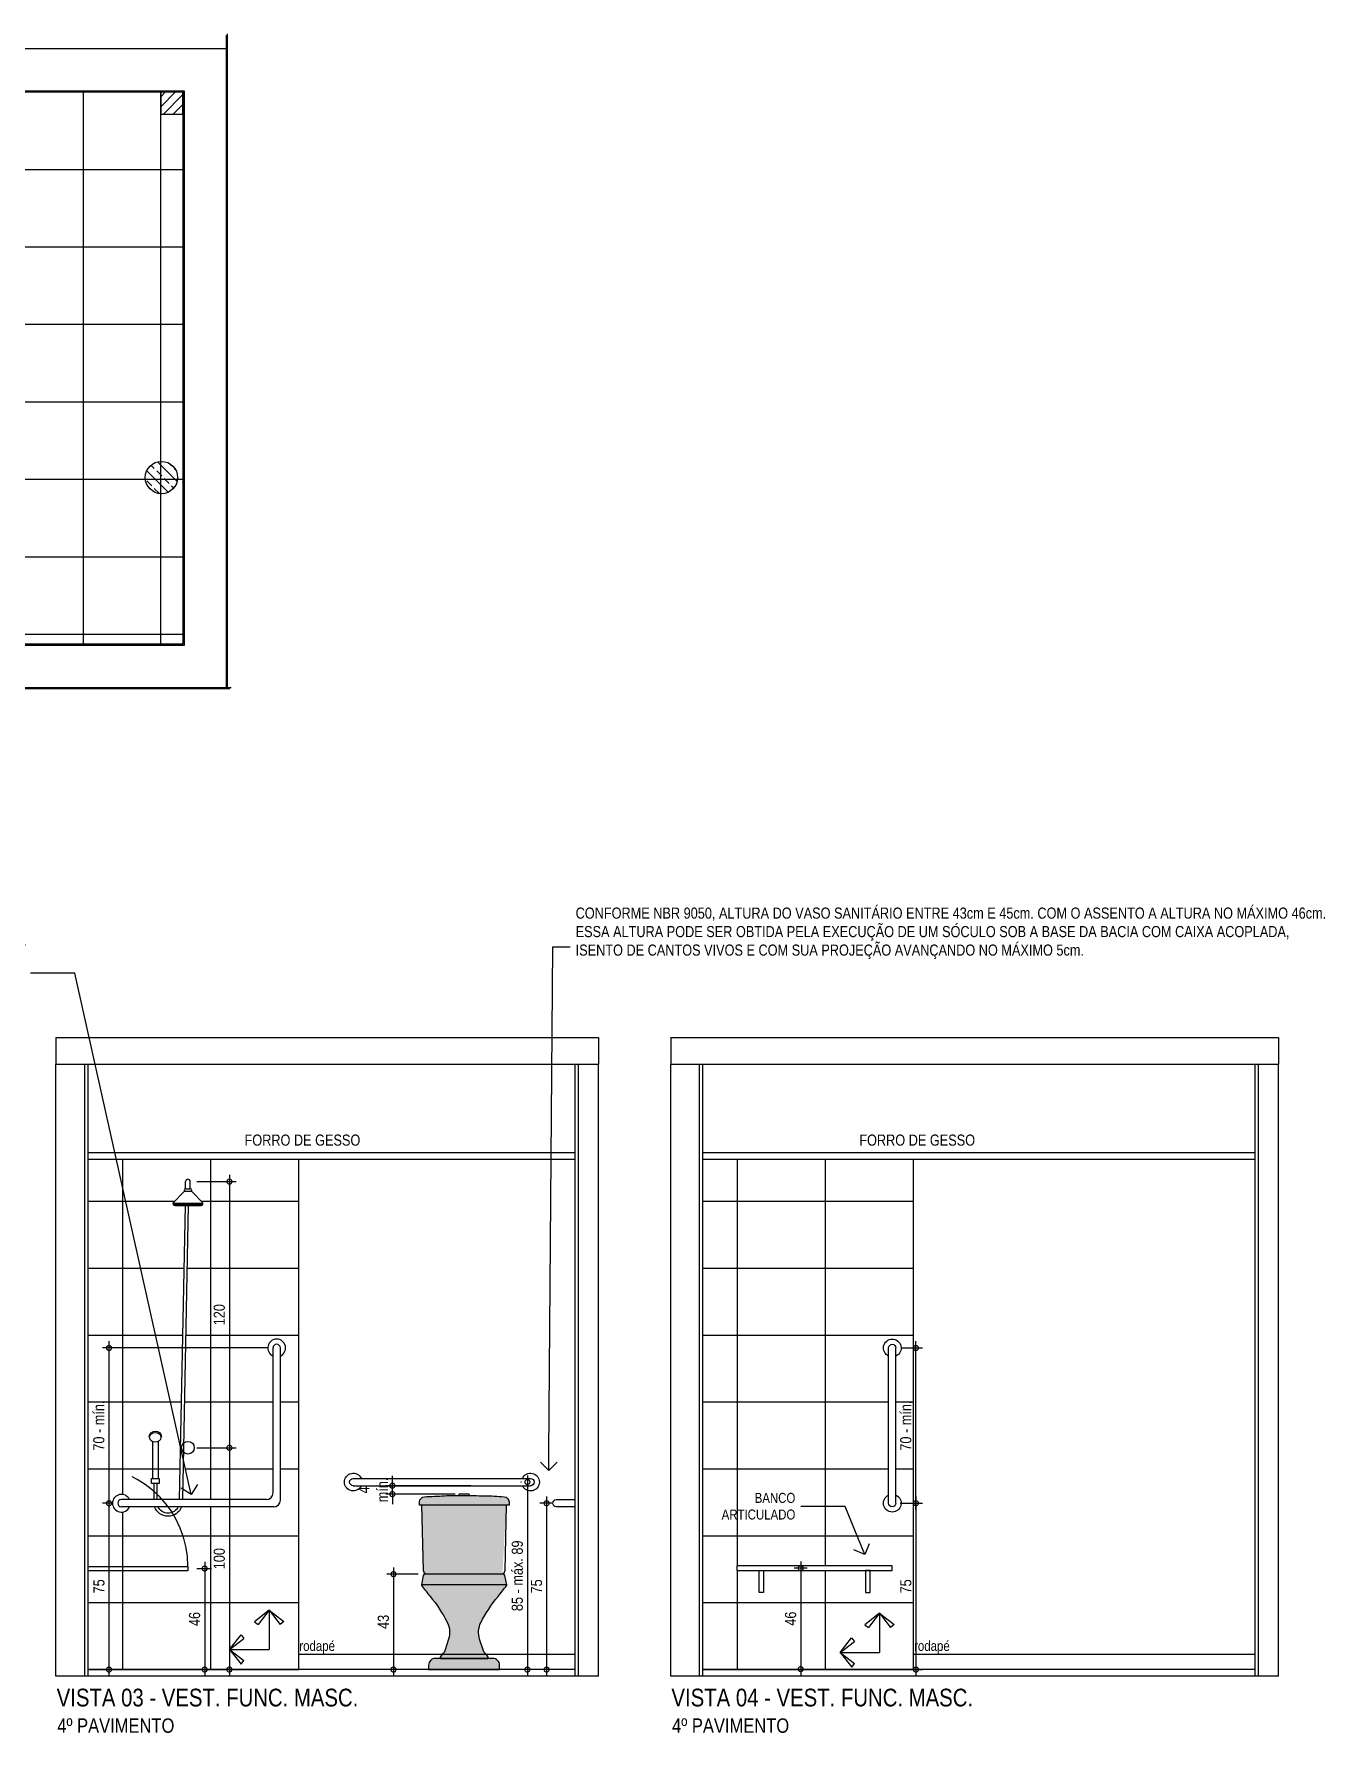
# Model space of a CAD drawing. Header units: metres. Extents: x 3 to 168, y -142 to 28.
# Drawn here: x 50.51 to 56.33, y -125.57 to -117.91 of the extents above; entities that cross this region are included whole.
import ezdxf
from ezdxf import colors
from ezdxf.entities.mleader import LeaderData, LeaderLine
from ezdxf.math import Vec2, Vec3

# ---------------------------------------------------------------- set-up
doc = ezdxf.new("R2010")
doc.units = ezdxf.units.M
doc.linetypes.add('DASHDOT', pattern=[1, 0.5, -0.25, 0, -0.25])
doc.linetypes.add('DASHEDX2', pattern=[1.5, 1, -0.5])
for name, color, linetype in [('ARQ-ALV ACAB', 4, 'Continuous'), ('ARQ-ALV OSSO', 5, 'Continuous'), ('ARQ-AUX1', 1, 'Continuous'), ('ARQ-AUX2', 2, 'Continuous'), ('ARQ-CERÂMICA', 7, 'Continuous'), ('ARQ-DIM', 2, 'Continuous'), ('ARQ-ENCH', 1, 'Continuous'), ('ARQ-HID', 2, 'Continuous'), ('ARQ-PRJ', 7, 'DASHEDX2'), ('ARQ-SIM', 1, 'Continuous'), ('ARQ-TXT', 2, 'Continuous')]:
    doc.layers.add(name, color=color, linetype=linetype)
doc.styles.add('Adesa', font='ARIALN.TTF')
doc.dimstyles.new('ADESA 1-0025', dxfattribs={"dimtxt": 0.05, "dimasz": 0.045, "dimexe": 0.03, "dimexo": 0.04, "dimgap": 0.02, "dimtad": 1, "dimtoh": 1, "dimdec": 0, "dimlfac": 100, "dimzin": 4, "dimtxsty": 'Adesa', "dimblk": 'DOTSMALL', "dimcen": 1, "dimdle": 0.03, "dimclrd": 1, "dimclre": 1, "dimclrt": 256, "dimazin": 1, "dimtm": 1e-09, "dimtfac": 1, "dimtdec": 0, "dimtix": 1, "dimtmove": 2, "dimatfit": 0, "dimldrblk": 'DOTSMALL', "dimfxl": 0.8, "dimtvp": 2, "dimtolj": 1, "dimtzin": 0, "dimarcsym": 0})

# ---------------------------------------------------------------- blocks, each defined once
blk = doc.blocks.new('_DotSmall')
at = {"color": 0, "linetype": 'ByBlock', "const_width": 0.5}
blk.add_lwpolyline([(-0.0625, 0, 1), (0.0625, 0, 1)], format="xyb", close=True, dxfattribs=at)
blk = doc.blocks.new('*D534')
at = {"layer": 'ARQ-DIM', "color": 1, "lineweight": -2, "transparency": 16777216}
for p, q in [((52.8475, -124.5375), (52.7935, -124.5375)), ((52.8235, -124.5075), (52.8235, -125.3175)), ((52.912, -125.2875), (52.7935, -125.2875))]:
    blk.add_line(p, q, dxfattribs=at)
at = {"layer": 'Defpoints', "color": 0, "transparency": 16777216}
for p in [(52.8875, -124.5375), (52.8235, -125.2875), (52.952, -125.2875, -0.0001)]:
    blk.add_point(p, dxfattribs=at)
at = {"layer": 'ARQ-DIM', "color": 1, "lineweight": -2, "transparency": 16777216, "xscale": 0.045, "yscale": 0.045, "zscale": 0.045}
for p, rotation in [((52.8235, -124.5375), 90), ((52.8235, -125.2875), 270)]:
    blk.add_blockref('_DotSmall', p, dxfattribs=dict(at, rotation=rotation))
at = {"layer": 'ARQ-DIM', "transparency": 16777216, "insert": (52.7781, -124.9125), "char_height": 0.05, "attachment_point": 5, "rotation": 90, "style": 'Adesa'}
blk.add_mtext('\\A1;75', dxfattribs=at)
blk = doc.blocks.new('_Open90')
at = {"color": 0, "linetype": 'ByBlock', "lineweight": -2}
for p, q in [((0, 0), (-1, 0)), ((-0.5, 0.5), (0, 0)), ((0, 0), (-0.5, -0.5))]:
    blk.add_line(p, q, dxfattribs=at)
blk = doc.blocks.new('*U274')
for p, q in [((-0.03, 0.0165), (0.7688, 0.0165)), ((-0.03, -0.0165), (0.7688, -0.0165))]:
    blk.add_line(p, q)
for centre, radius, start, end in [((-0.03, 0), 0.04, 24.36198, 335.63802), ((-0.03, 0), 0.0165, 90, 270), ((0.7688, 0), 0.04, 204.36198, 155.63802), ((0.7688, 0), 0.0165, 270, 90)]:
    blk.add_arc(centre, radius, start, end)
blk = doc.blocks.new('*D535')
at = {"layer": 'ARQ-DIM', "color": 1, "lineweight": -2, "transparency": 16777216}
for p, q in [((52.7372, -124.412), (52.7372, -125.3175)), ((52.711, -124.442), (52.7072, -124.442)), ((52.711, -125.2875), (52.7072, -125.2875))]:
    blk.add_line(p, q, dxfattribs=at)
at = {"layer": 'Defpoints', "color": 0, "transparency": 16777216}
for p in [(52.751, -124.442), (52.7372, -125.2875), (52.751, -125.2875, -0.0001)]:
    blk.add_point(p, dxfattribs=at)
at = {"layer": 'ARQ-DIM', "color": 1, "lineweight": -2, "transparency": 16777216, "xscale": 0.045, "yscale": 0.045, "zscale": 0.045}
for p, rotation in [((52.7372, -124.442), 90), ((52.7372, -125.2875), 270)]:
    blk.add_blockref('_DotSmall', p, dxfattribs=dict(at, rotation=rotation))
at = {"layer": 'ARQ-DIM', "transparency": 16777216, "insert": (52.6917, -124.8647), "char_height": 0.05, "attachment_point": 5, "rotation": 90, "style": 'Adesa'}
blk.add_mtext('\\A1;85 - máx. 89', dxfattribs=at)
blk = doc.blocks.new('CP929_e')
h = blk.add_hatch(color=255)
h.dxf.hatch_style = 1
edge = h.paths.add_edge_path()
edge.add_line((-0.2008, 0.6911), (0.2008, 0.6911))
edge.add_line((0.2008, 0.6911), (0.2007, 0.706))
edge.add_arc((0.1775, 0.7059), 0.0232, 0.37381, 87.22967)
edge.add_arc((0.8026, 13.6236), 12.9097, 266.83094, 267.22967, ccw=False)
edge.add_arc((0.0251, -0.4194), 1.1548, 86.83094, 91.20233)
edge.add_arc((-0.2136, 10.9563), 10.2234, 270.68894, 271.20233, ccw=False)
edge.add_arc((-0.0771, -0.395), 1.1287, 90.68894, 95.2506)
edge.add_arc((-0.1791, 0.7056), 0.0234, 93.36347, 179.03178)
edge.add_line((-0.2025, 0.706), (-0.2026, 0.6928))
edge.add_line((-0.2026, 0.6928), (-0.2026, 0.6911))
edge.add_line((-0.2026, 0.6911), (-0.2008, 0.6911))
h = blk.add_hatch(color=255)
h.dxf.hatch_style = 1
h.paths.add_polyline_path([(0.19, 0.6911), (-0.19, 0.6911), (-0.183, 0.3966, 0.27163), (-0.1728, 0.38), (0.1728, 0.38, 0.27163), (0.183, 0.3966)])
edge = h.paths.add_edge_path()
edge.add_arc((0.1762, 0.3722), 0.0079, 11.58741, 90, ccw=False)
edge.add_line((0.1839, 0.3737), (0.1925, 0.3322))
edge.add_arc((0.19, 0.3317), 0.00247, -35.4858, 11.58741, ccw=False)
edge.add_arc((-0.451, 0.7887), 0.7897, 319.89583, 324.51388, ccw=False)
edge.add_arc((0.6061, -0.1016), 0.5923, 139.89614, 153.63505)
edge.add_arc((0.1638, 0.1176), 0.0987, 153.63507, 197.83963)
edge.add_line((0.0699, 0.0874), (0.0868, 0.0348))
edge.add_arc((0.1103, 0.0423), 0.0247, 197.84053, 235.7698)
edge.add_arc((0.0909, 0.0138), 0.00987, 34.0222, 55.76888, ccw=False)
edge.add_line((0.099, 0.0193), (0.1079, 0.0062))
edge.add_arc((0.1046, 0.0039), 0.00395, -90, 34.0313, ccw=False)
edge.add_line((0.1046, 0), (-0.1046, 0))
edge.add_arc((-0.1046, 0.0039), 0.00395, 145.96868, 270, ccw=False)
edge.add_line((-0.1079, 0.0062), (-0.099, 0.0193))
edge.add_arc((-0.0909, 0.0138), 0.00987, 124.22894, 145.97562, ccw=False)
edge.add_arc((-0.1103, 0.0423), 0.0247, 304.23111, 342.16038)
edge.add_line((-0.0868, 0.0348), (-0.0699, 0.0874))
edge.add_arc((-0.1638, 0.1176), 0.0987, 342.16044, 386.36499)
edge.add_arc((-0.6061, -0.1016), 0.5923, 26.36501, 40.10392)
edge.add_arc((0.451, 0.7887), 0.7897, 215.48579, 220.10384, ccw=False)
edge.add_arc((-0.19, 0.3317), 0.00247, 168.41164, 215.48486, ccw=False)
edge.add_line((-0.1925, 0.3322), (-0.1839, 0.3737))
edge.add_arc((-0.1762, 0.3722), 0.0079, 90, 168.41258, ccw=False)
edge.add_line((-0.1762, 0.38), (0.1762, 0.38))
edge = h.paths.add_edge_path()
edge.add_line((-0.19, 0.6911), (-0.183, 0.3966))
edge.add_arc((-0.1638, 0.3971), 0.0192, 181.31394, 242.15362)
edge = h.paths.add_edge_path()
edge.add_arc((-0.0018, -1.831), 2.5662, 89.96087, 93.97274)
edge.add_arc((-0.1782, 0.7056), 0.0234, 93.36347, 179.03178)
edge.add_line((-0.2016, 0.706), (-0.2017, 0.6928))
edge.add_arc((-0.1999, 0.6928), 0.00174, 180.28545, 270.64961)
edge.add_line((-0.1999, 0.6911), (-0.1971, 0.6911))
edge.add_line((-0.1971, 0.6911), (0.1971, 0.6911))
edge.add_line((0.1971, 0.6911), (0.1999, 0.6911))
edge.add_arc((0.1999, 0.6928), 0.00174, 269.3504, 359.71454)
edge.add_line((0.2017, 0.6928), (0.2016, 0.706))
edge.add_arc((0.1782, 0.7056), 0.0234, 0.96759, 86.6359)
edge.add_arc((0.0018, -1.8311), 2.5662, 86.02734, 90.03922)
for points in [[(-0.2008, 0.6911), (0.2008, 0.6911), (0.2007, 0.706, 0.398231), (0.1787, 0.729, -0.00174), (0.0889, 0.7337, 0.019076), (0.0009, 0.7352, -0.00224), (-0.0907, 0.7337, 0.019907), (-0.1804, 0.729, 0.39224), (-0.2025, 0.706), (-0.2026, 0.6928), (-0.2026, 0.6911)], [(0.1762, 0.38, -0.356146), (0.1839, 0.3737), (0.1925, 0.3322, -0.208334), (0.1921, 0.3302, -0.020153), (0.1531, 0.2799, 0.060019), (0.0754, 0.1614, 0.195307), (0.0699, 0.0874), (0.0868, 0.0348, 0.167025), (0.0964, 0.0219, -0.095174), (0.099, 0.0193), (0.1079, 0.0062, -0.601047), (0.1046, 0), (-0.1046, 0, -0.601047), (-0.1079, 0.0062), (-0.099, 0.0193, -0.095174), (-0.0964, 0.0219, 0.167025), (-0.0868, 0.0348), (-0.0699, 0.0874, 0.195307), (-0.0754, 0.1614, 0.060019), (-0.1531, 0.2799, -0.020153), (-0.1921, 0.3302, -0.208334), (-0.1925, 0.3322), (-0.1839, 0.3737, -0.356146), (-0.1762, 0.38)]]:
    blk.add_lwpolyline(points, format="xyb", close=True)
for points in [[(-0.19, 0.6911), (-0.183, 0.3966, 0.27188), (-0.1728, 0.38)], [(0.1728, 0.38, 0.27188), (0.183, 0.3966), (0.19, 0.6911)]]:
    blk.add_lwpolyline(points, format="xyb")
for points in [[(-0.19, 0.6911), (0.19, 0.6911)], [(-0.19, 0.3317), (0.19, 0.3317)]]:
    blk.add_lwpolyline(points)
at = {"ltscale": 0.016708}
blk.add_lwpolyline([(-0.0237, 0.7353), (-0.0237, 0.7386, -0.407176), (-0.0218, 0.7406, -0.006022), (0, 0.7409, -0.006022), (0.0218, 0.7406, -0.407176), (0.0237, 0.7386), (0.0237, 0.7352)], format="xyb", dxfattribs=at)
at = {"linetype": 'DASHDOT', "ltscale": 6.24726e-05}
blk.add_lwpolyline([(0.0866, 0.1829), (0.0866, 0.1829)], dxfattribs=at)
blk = doc.blocks.new('*D533')
at = {"layer": 'ARQ-DIM', "color": 1, "lineweight": -2, "transparency": 16777216}
for p, q in [((52.2443, -124.8574), (52.1035, -124.8574)), ((52.1335, -124.8274), (52.1335, -125.3175)), ((52.4118, -125.2875), (52.1035, -125.2875))]:
    blk.add_line(p, q, dxfattribs=at)
at = {"layer": 'Defpoints', "color": 0, "transparency": 16777216}
for p in [(52.2843, -124.8574), (52.1335, -125.2875), (52.4518, -125.2875)]:
    blk.add_point(p, dxfattribs=at)
at = {"layer": 'ARQ-DIM', "color": 1, "lineweight": -2, "transparency": 16777216, "xscale": 0.045, "yscale": 0.045, "zscale": 0.045}
for p, rotation in [((52.1335, -124.8574), 90), ((52.1335, -125.2875), 270)]:
    blk.add_blockref('_DotSmall', p, dxfattribs=dict(at, rotation=rotation))
at = {"layer": 'ARQ-DIM', "transparency": 16777216, "insert": (52.088, -125.0725), "char_height": 0.05, "attachment_point": 5, "rotation": 90, "style": 'Adesa'}
blk.add_mtext('\\A1;43', dxfattribs=at)
blk = doc.blocks.new('*D536')
at = {"layer": 'ARQ-DIM', "color": 1, "lineweight": -2, "transparency": 16777216}
for p, q in [((52.4822, -124.4585), (52.0984, -124.4585)), ((52.1284, -124.4585), (52.1284, -124.4135)), ((52.1284, -124.4966), (52.1284, -124.4585)), ((52.4118, -124.4966), (52.0984, -124.4966)), ((52.1284, -124.4966), (52.1284, -124.5416))]:
    blk.add_line(p, q, dxfattribs=at)
at = {"layer": 'Defpoints', "color": 0, "transparency": 16777216}
for p in [(52.1284, -124.4585), (52.5222, -124.4585, 0.0001), (52.4518, -124.4966)]:
    blk.add_point(p, dxfattribs=at)
at = {"layer": 'ARQ-DIM', "color": 1, "lineweight": -2, "transparency": 16777216, "xscale": 0.045, "yscale": 0.045, "zscale": 0.045}
for p, rotation in [((52.1284, -124.4585), 270), ((52.1284, -124.4966), 90)]:
    blk.add_blockref('_DotSmall', p, dxfattribs=dict(at, rotation=rotation))
at = {"layer": 'ARQ-DIM', "transparency": 16777216, "insert": (52.0416, -124.4775), "char_height": 0.05, "attachment_point": 5, "rotation": 90, "style": 'Adesa'}
blk.add_mtext('\\A1;4 \\Pmín.', dxfattribs=at)
blk = doc.blocks.new('*D538')
at = {"layer": 'ARQ-DIM', "color": 1, "lineweight": -2, "transparency": 16777216}
for p, q in [((51.567, -123.8375), (50.8212, -123.8375)), ((50.8512, -123.8075), (50.8512, -124.5675)), ((50.867, -124.5375), (50.8212, -124.5375))]:
    blk.add_line(p, q, dxfattribs=at)
at = {"layer": 'Defpoints', "color": 0, "transparency": 16777216}
for p in [(51.607, -123.8375), (50.8512, -124.5375), (50.907, -124.5375)]:
    blk.add_point(p, dxfattribs=at)
at = {"layer": 'ARQ-DIM', "color": 1, "lineweight": -2, "transparency": 16777216, "xscale": 0.045, "yscale": 0.045, "zscale": 0.045}
for p, rotation in [((50.8512, -123.8375), 90), ((50.8512, -124.5375), 270)]:
    blk.add_blockref('_DotSmall', p, dxfattribs=dict(at, rotation=rotation))
at = {"layer": 'ARQ-DIM', "transparency": 16777216, "insert": (50.8056, -124.1875), "char_height": 0.05, "attachment_point": 5, "rotation": 90, "style": 'Adesa'}
blk.add_mtext('\\A1;70 - mín.', dxfattribs=at)
blk = doc.blocks.new('*D539')
at = {"layer": 'ARQ-DIM', "color": 1, "lineweight": -2, "transparency": 16777216}
for p, q in [((51.247, -124.8321), (51.3126, -124.8321)), ((51.2826, -124.8021), (51.2826, -125.3175)), ((51.2671, -125.2875), (51.2526, -125.2875))]:
    blk.add_line(p, q, dxfattribs=at)
at = {"layer": 'Defpoints', "color": 0, "transparency": 16777216}
for p in [(51.207, -124.8321), (51.2826, -125.2875), (51.3071, -125.2875, 0)]:
    blk.add_point(p, dxfattribs=at)
at = {"layer": 'ARQ-DIM', "color": 1, "lineweight": -2, "transparency": 16777216, "xscale": 0.045, "yscale": 0.045, "zscale": 0.045}
for p, rotation in [((51.2826, -124.8321), 90), ((51.2826, -125.2875), 270)]:
    blk.add_blockref('_DotSmall', p, dxfattribs=dict(at, rotation=rotation))
at = {"layer": 'ARQ-DIM', "transparency": 16777216, "insert": (51.2371, -125.0598), "char_height": 0.05, "attachment_point": 5, "rotation": 90, "style": 'Adesa'}
blk.add_mtext('\\A1;46', dxfattribs=at)
blk = doc.blocks.new('*D540')
at = {"layer": 'ARQ-DIM', "color": 1, "lineweight": -2, "transparency": 16777216}
for p, q in [((50.867, -124.5375), (50.8212, -124.5375)), ((50.8512, -124.5075), (50.8512, -125.3175)), ((50.817, -125.2875), (50.8212, -125.2875))]:
    blk.add_line(p, q, dxfattribs=at)
at = {"layer": 'Defpoints', "color": 0, "transparency": 16777216}
for p in [(50.907, -124.5375), (50.8512, -125.2875), (50.857, -125.2875, 0)]:
    blk.add_point(p, dxfattribs=at)
at = {"layer": 'ARQ-DIM', "color": 1, "lineweight": -2, "transparency": 16777216, "xscale": 0.045, "yscale": 0.045, "zscale": 0.045}
for p, rotation in [((50.8512, -124.5375), 90), ((50.8512, -125.2875), 270)]:
    blk.add_blockref('_DotSmall', p, dxfattribs=dict(at, rotation=rotation))
at = {"layer": 'ARQ-DIM', "transparency": 16777216, "insert": (50.8058, -124.9125), "char_height": 0.05, "attachment_point": 5, "rotation": 90, "style": 'Adesa'}
blk.add_mtext('\\A1;75', dxfattribs=at)
blk = doc.blocks.new('chuveiro frente')
for p, q in [((-0.01, 0.0698), (-0.01, 0.0998)), ((0.01, 0.0698), (0.01, 0.0998)), ((-0.0626, 0.01), (0.0626, 0.01)), ((-0.0623, 0.005), (0.0623, 0.005)), ((-0.0174, 0.0566), (-0.0613, 0.0127)), ((-0.0549, 0), (0.0549, 0)), ((-0.0109, 0.0698), (0.0109, 0.0698)), ((-0.0109, 0.0598), (0.0109, 0.0598)), ((0.0174, 0.0566), (0.0613, 0.0127))]:
    blk.add_line(p, q)
for centre, radius, start, end in [((0, 0.0998), 0.01, 0, 180), ((-0.0549, 0.008), 0.008, 143.71904, 270), ((-0.0109, 0.0518), 0.008, 90, 143.71904), ((-0.0109, 0.0648), 0.005, 90, 270), ((0.0109, 0.0648), 0.005, 270, 90), ((0.0109, 0.0518), 0.008, 36.28096, 90), ((0.0549, 0.008), 0.008, 270, 36.28096)]:
    blk.add_arc(centre, radius, start, end)
blk = doc.blocks.new('*D541')
at = {"layer": 'ARQ-DIM', "color": 1, "lineweight": -2, "transparency": 16777216}
for p, q in [((51.247, -123.0875), (51.424, -123.0875)), ((51.394, -123.0575), (51.394, -124.3175)), ((51.247, -124.2875), (51.424, -124.2875))]:
    blk.add_line(p, q, dxfattribs=at)
at = {"layer": 'Defpoints', "color": 0, "transparency": 16777216}
for p in [(51.207, -123.0875), (51.207, -124.2875, 0), (51.394, -124.2875)]:
    blk.add_point(p, dxfattribs=at)
at = {"layer": 'ARQ-DIM', "color": 1, "lineweight": -2, "transparency": 16777216, "xscale": 0.045, "yscale": 0.045, "zscale": 0.045}
for p, rotation in [((51.394, -123.0875), 90), ((51.394, -124.2875), 270)]:
    blk.add_blockref('_DotSmall', p, dxfattribs=dict(at, rotation=rotation))
at = {"layer": 'ARQ-DIM', "transparency": 16777216, "insert": (51.3485, -123.6875), "char_height": 0.05, "attachment_point": 5, "rotation": 90, "style": 'Adesa'}
blk.add_mtext('\\A1;120', dxfattribs=at)
blk = doc.blocks.new('*D537')
at = {"layer": 'ARQ-DIM', "color": 1, "lineweight": -2, "transparency": 16777216}
for p, q in [((51.394, -124.2575), (51.394, -125.3175)), ((51.247, -124.2875), (51.424, -124.2875)), ((51.247, -125.2875), (51.424, -125.2875))]:
    blk.add_line(p, q, dxfattribs=at)
at = {"layer": 'Defpoints', "color": 0, "transparency": 16777216}
for p in [(51.207, -124.2875, 0), (51.207, -125.2875, 0), (51.394, -125.2875)]:
    blk.add_point(p, dxfattribs=at)
at = {"layer": 'ARQ-DIM', "color": 1, "lineweight": -2, "transparency": 16777216, "xscale": 0.045, "yscale": 0.045, "zscale": 0.045}
for p, rotation in [((51.394, -124.2875), 90), ((51.394, -125.2875), 270)]:
    blk.add_blockref('_DotSmall', p, dxfattribs=dict(at, rotation=rotation))
at = {"layer": 'ARQ-DIM', "transparency": 16777216, "insert": (51.3485, -124.7875), "char_height": 0.05, "attachment_point": 5, "rotation": 90, "style": 'Adesa'}
blk.add_mtext('\\A1;100', dxfattribs=at)
blk = doc.blocks.new('ducha manual')
for points in [[(0.0081, 0.9588), (0.0344, -0.3676)], [(0.0221, 0.9588), (0.0484, -0.3676)], [(0.1442, -0.1069), (0.1442, -0.2728)], [(0.1696, -0.1069), (0.1696, -0.2728)], [(0.1499, -0.2954), (0.1499, -0.3676)], [(0.1639, -0.2954), (0.1639, -0.3676)]]:
    blk.add_lwpolyline(points)
blk.add_lwpolyline([(0.1399, -0.2954), (0.1738, -0.2954), (0.1738, -0.2728), (0.1399, -0.2728)], close=True)
for centre, radius, start, end in [((0.1564, -0.0864), 0.0274, 4.65079, 173.5565), ((0.0991, -0.378), 0.0649, 200.35423, 339.64577), ((0.0991, -0.3778), 0.0511, 206.4432, 333.5568)]:
    blk.add_arc(centre, radius, start, end)
blk.add_ellipse((0.1569, -0.087), major_axis=(0.0267, 0), ratio=0.76385, start_param=-1.570796, end_param=4.712389)
blk = doc.blocks.new('*D543')
at = {"layer": 'ARQ-DIM', "color": 1, "lineweight": -2, "transparency": 16777216}
for p, q in [((54.4217, -123.8375), (54.5183, -123.8375)), ((54.4883, -124.5675), (54.4883, -123.8075)), ((54.4217, -124.5375), (54.5183, -124.5375))]:
    blk.add_line(p, q, dxfattribs=at)
at = {"layer": 'Defpoints', "color": 0, "transparency": 16777216}
for p in [(54.3817, -123.8375), (54.4883, -123.8375), (54.3817, -124.5375)]:
    blk.add_point(p, dxfattribs=at)
at = {"layer": 'ARQ-DIM', "color": 1, "lineweight": -2, "transparency": 16777216, "xscale": 0.045, "yscale": 0.045, "zscale": 0.045}
for p, rotation in [((54.4883, -123.8375), 90), ((54.4883, -124.5375), 270)]:
    blk.add_blockref('_DotSmall', p, dxfattribs=dict(at, rotation=rotation))
at = {"layer": 'ARQ-DIM', "transparency": 16777216, "insert": (54.4428, -124.1875), "char_height": 0.05, "attachment_point": 5, "rotation": 90, "style": 'Adesa'}
blk.add_mtext('\\A1;70 - mín.', dxfattribs=at)
blk = doc.blocks.new('barra2')
for p, q in [((-0.03, 0.0165), (0.67, 0.0165)), ((-0.03, -0.0165), (0.67, -0.0165))]:
    blk.add_line(p, q)
for centre, radius, start, end in [((-0.03, 0), 0.04, 24.36198, 335.63802), ((-0.03, 0), 0.0165, 90, 270), ((0.67, 0), 0.04, 204.36198, 155.63802), ((0.67, 0), 0.0165, 270, 90)]:
    blk.add_arc(centre, radius, start, end)
blk = doc.blocks.new('*D544')
at = {"layer": 'ARQ-DIM', "color": 1, "lineweight": -2, "transparency": 16777216}
for p, q in [((54.418, -124.5375), (54.5183, -124.5375)), ((54.4883, -124.5075), (54.4883, -125.3175)), ((54.418, -125.2875), (54.5183, -125.2875))]:
    blk.add_line(p, q, dxfattribs=at)
at = {"layer": 'Defpoints', "color": 0, "transparency": 16777216}
for p in [(54.378, -124.5375), (54.378, -125.2875), (54.4883, -125.2875)]:
    blk.add_point(p, dxfattribs=at)
at = {"layer": 'ARQ-DIM', "color": 1, "lineweight": -2, "transparency": 16777216, "xscale": 0.045, "yscale": 0.045, "zscale": 0.045}
for p, rotation in [((54.4883, -124.5375), 90), ((54.4883, -125.2875), 270)]:
    blk.add_blockref('_DotSmall', p, dxfattribs=dict(at, rotation=rotation))
at = {"layer": 'ARQ-DIM', "transparency": 16777216, "insert": (54.4429, -124.9125), "char_height": 0.05, "attachment_point": 5, "rotation": 90, "style": 'Adesa'}
blk.add_mtext('\\A1;75', dxfattribs=at)
blk = doc.blocks.new('*D545')
at = {"layer": 'ARQ-DIM', "color": 1, "lineweight": -2, "transparency": 16777216}
for p, q in [((53.998, -124.8303), (53.9391, -124.8303)), ((53.9691, -124.8003), (53.9691, -125.3157)), ((53.9242, -125.2857), (53.9991, -125.2857))]:
    blk.add_line(p, q, dxfattribs=at)
at = {"layer": 'Defpoints', "color": 0, "transparency": 16777216}
for p in [(54.038, -124.8303), (53.8842, -125.2857), (53.9691, -125.2857)]:
    blk.add_point(p, dxfattribs=at)
at = {"layer": 'ARQ-DIM', "color": 1, "lineweight": -2, "transparency": 16777216, "xscale": 0.045, "yscale": 0.045, "zscale": 0.045}
for p, rotation in [((53.9691, -124.8303), 90), ((53.9691, -125.2857), 270)]:
    blk.add_blockref('_DotSmall', p, dxfattribs=dict(at, rotation=rotation))
at = {"layer": 'ARQ-DIM', "transparency": 16777216, "insert": (53.9236, -125.058), "char_height": 0.05, "attachment_point": 5, "rotation": 90, "style": 'Adesa'}
blk.add_mtext('\\A1;46', dxfattribs=at)
blk = doc.blocks.new('PL RALO')
at = {"layer": 'ARQ-AUX2'}
h = blk.add_hatch(dxfattribs=at)
h.set_pattern_fill('BRASS', color=8, scale=0.01, angle=315)
h.set_pattern_definition([(315, (-278.116365, 1040.018154), (0.0449012806, 0.0449012806), []), (315, (-278.093914, 1040.040605), (0.0449012806, 0.0449012806), [0.03175, -0.015875])])
edge = h.paths.add_edge_path()
edge.add_arc((0, 0), 0.0729, 270, 630)
blk.add_circle((0, 0), 0.0729, dxfattribs=at)
blk = doc.blocks.new('Seta para pag.piso')
for p, q in [((0, 0.1126), (-0.0418, 0.0796)), ((0, 0.1126), (-0.0312, 0.0715)), ((0, 0.1126), (0, 0)), ((0, 0.1126), (0.0418, 0.0795)), ((0, 0.1126), (0.0312, 0.0715)), ((-0.0418, 0.0796), (-0.0312, 0.0715)), ((0.0418, 0.0795), (0.0312, 0.0715)), ((-0.1126, 0), (-0.0795, 0.0418)), ((-0.1126, 0), (-0.0715, 0.0312)), ((-0.1126, 0), (0, 0)), ((-0.1126, 0), (-0.0796, -0.0418)), ((-0.1126, 0), (-0.0715, -0.0312)), ((-0.0795, 0.0418), (-0.0715, 0.0312)), ((-0.0796, -0.0418), (-0.0715, -0.0312))]:
    blk.add_line(p, q)
blk = doc.blocks.new('AREAS MOLHADAS')
at = {"layer": 'ARQ-CERÂMICA'}
h = blk.add_hatch(dxfattribs=at)
h.set_pattern_fill('NET', color=256, scale=0.11)
h.set_pattern_definition([(0, (48.9893, -118.1743), (0, 0.34925), []), (90, (48.9893, -118.1743), (-0.34925, 2e-17), [])])
h.paths.add_polyline_path([(48.9893, -118.1743), (51.1843, -118.1743), (51.1843, -120.6644), (48.9893, -120.6644)])
h = blk.add_hatch(dxfattribs=at)
h.set_pattern_fill('LINE', color=256, scale=0.095)
h.set_pattern_definition([(0, (51.70688, -125.2875), (0, 0.301625), [])])
h.paths.add_polyline_path([(51.7069, -125.2875), (51.7069, -122.9875), (50.757, -122.9875), (50.757, -125.2875)])
h.paths.add_polyline_path([(51.0565, -124.554), (50.9434, -124.554, -4.632624), (50.9434, -124.521), (51.0526, -124.521), (51.0525, -124.4488), (51.0427, -124.4488), (51.0427, -124.4262), (51.0766, -124.4262), (51.0766, -124.4488), (51.0665, -124.4488), (51.0666, -124.4955, -0.019793), (51.0914, -124.521), (51.1681, -124.521), (51.1944, -123.1946), (51.1481, -123.1946, -0.614488), (51.1412, -123.181), (51.1883, -123.1339, -0.238782), (51.1953, -123.1304, -1), (51.1953, -123.1197), (51.1963, -123.1197), (51.1963, -123.0875, -1), (51.2177, -123.0875), (51.2177, -123.1197), (51.2187, -123.1197, -1), (51.2187, -123.1304, -0.238782), (51.2257, -123.1339), (51.2728, -123.181, -0.614488), (51.2659, -123.1946), (51.2084, -123.1946), (51.1871, -124.2668, -0.661134), (51.2356, -124.2875, -0.67545), (51.1863, -124.3073), (51.1857, -124.339), (51.2047, -124.4245), (51.221, -124.4977), (51.1831, -124.4735), (51.1821, -124.521), (51.5605, -124.521, 0.414214), (51.5905, -124.491), (51.5905, -123.8739, -4.632624), (51.6235, -123.8739), (51.6235, -124.524, -0.414214), (51.5935, -124.554), (51.1782, -124.554, -0.695611)], flags=16)
h.paths.add_polyline_path([(50.8574, -124.3119), (50.8574, -124.0608), (50.7533, -124.0608), (50.7533, -124.3119)], flags=9)
h.paths.add_polyline_path([(51.2889, -125.1031), (51.2889, -125.0144), (51.1848, -125.0144), (51.1848, -125.1031)], flags=24)
h.paths.add_polyline_path([(50.8575, -124.957), (50.8575, -124.8683), (50.7535, -124.8683), (50.7535, -124.957)], flags=9)
h.paths.add_polyline_path([(51.4002, -123.7494), (51.4002, -123.6289), (51.2962, -123.6289), (51.2962, -123.7494)], flags=24)
h.paths.add_polyline_path([(51.4002, -124.8494), (51.4002, -124.7289), (51.2962, -124.7289), (51.2962, -124.8494)], flags=24)
h = blk.add_hatch(dxfattribs=at)
h.set_pattern_fill('LINE', color=256, scale=0.125, angle=90)
h.set_pattern_definition([(90, (51.70688, -125.2875), (-0.396875, 2e-17), [])])
h.paths.add_polyline_path([(51.7069, -125.2875), (51.7069, -122.9875), (50.757, -122.9875), (50.757, -125.2875)])
h.paths.add_polyline_path([(51.0565, -124.554), (50.9434, -124.554, -4.632624), (50.9434, -124.521), (51.0526, -124.521), (51.0525, -124.4488), (51.0427, -124.4488), (51.0427, -124.4262), (51.0766, -124.4262), (51.0766, -124.4488), (51.0665, -124.4488), (51.0666, -124.4955, -0.019793), (51.0914, -124.521), (51.1681, -124.521), (51.1944, -123.1946), (51.1481, -123.1946, -0.614488), (51.1412, -123.181), (51.1883, -123.1339, -0.238782), (51.1953, -123.1304, -1), (51.1953, -123.1197), (51.1963, -123.1197), (51.1963, -123.0875, -1), (51.2177, -123.0875), (51.2177, -123.1197), (51.2187, -123.1197, -1), (51.2187, -123.1304, -0.238782), (51.2257, -123.1339), (51.2728, -123.181, -0.614488), (51.2659, -123.1946), (51.2084, -123.1946), (51.1871, -124.2668, -0.661134), (51.2356, -124.2875, -0.67545), (51.1863, -124.3073), (51.1857, -124.339), (51.2047, -124.4245), (51.221, -124.4977), (51.1831, -124.4735), (51.1821, -124.521), (51.5605, -124.521, 0.414214), (51.5905, -124.491), (51.5905, -123.8739, -4.632624), (51.6235, -123.8739), (51.6235, -124.524, -0.414214), (51.5935, -124.554), (51.1782, -124.554, -0.695611)], flags=16)
h.paths.add_polyline_path([(50.8574, -124.3119), (50.8574, -124.0608), (50.7533, -124.0608), (50.7533, -124.3119)], flags=9)
h.paths.add_polyline_path([(51.2889, -125.1031), (51.2889, -125.0144), (51.1848, -125.0144), (51.1848, -125.1031)], flags=24)
h.paths.add_polyline_path([(50.8575, -124.957), (50.8575, -124.8683), (50.7535, -124.8683), (50.7535, -124.957)], flags=9)
h.paths.add_polyline_path([(51.4002, -123.7494), (51.4002, -123.6289), (51.2962, -123.6289), (51.2962, -123.7494)], flags=24)
h.paths.add_polyline_path([(51.4002, -124.8494), (51.4002, -124.7289), (51.2962, -124.7289), (51.2962, -124.8494)], flags=24)
h = blk.add_hatch(dxfattribs=at)
h.set_pattern_fill('LINE', color=256, scale=0.095)
h.set_pattern_definition([(0, (54.47783, -125.2875), (0, 0.301625), [])])
h.paths.add_polyline_path([(54.4778, -122.9875), (53.528, -122.9875), (53.528, -125.2875), (54.4778, -125.2875)])
h.paths.add_polyline_path([(54.3982, -123.8739), (54.3982, -124.5011, -4.632624), (54.3652, -124.5011), (54.3652, -123.8739, -4.632624)], flags=16)
h.paths.add_polyline_path([(54.3817, -124.8203), (54.3817, -124.8403), (54.2817, -124.8403), (54.2817, -124.9403), (54.2617, -124.9403), (54.2617, -124.8403), (53.8017, -124.8403), (53.8017, -124.9403), (53.7817, -124.9403), (53.7817, -124.8403), (53.6817, -124.8403), (53.6817, -124.8203)], flags=16)
h.paths.add_polyline_path([(54.4945, -124.3119), (54.4945, -124.0608), (54.3905, -124.0608), (54.3905, -124.3119)], flags=9)
h.paths.add_polyline_path([(54.4947, -124.957), (54.4947, -124.8683), (54.3906, -124.8683), (54.3906, -124.957)], flags=9)
h.paths.add_polyline_path([(53.9754, -125.1013), (53.9754, -125.0126), (53.8713, -125.0126), (53.8713, -125.1013)], flags=24)
h.paths.add_polyline_path([(53.6034, -124.637), (53.9582, -124.637), (53.9582, -124.4675), (53.6034, -124.4675)], flags=24)
h = blk.add_hatch(dxfattribs=at)
h.set_pattern_fill('LINE', color=256, scale=0.125, angle=90)
h.set_pattern_definition([(90, (54.47783, -125.2875), (-0.396875, 2e-17), [])])
h.paths.add_polyline_path([(54.4778, -122.9875), (53.528, -122.9875), (53.528, -125.2875), (54.4778, -125.2875)])
h.paths.add_polyline_path([(54.3982, -123.8739), (54.3982, -124.5011, -4.632624), (54.3652, -124.5011), (54.3652, -123.8739, -4.632624)], flags=16)
h.paths.add_polyline_path([(54.3817, -124.8203), (54.3817, -124.8403), (54.2817, -124.8403), (54.2817, -124.9403), (54.2617, -124.9403), (54.2617, -124.8403), (53.8017, -124.8403), (53.8017, -124.9403), (53.7817, -124.9403), (53.7817, -124.8403), (53.6817, -124.8403), (53.6817, -124.8203)], flags=16)
h.paths.add_polyline_path([(54.4945, -124.3119), (54.4945, -124.0608), (54.3905, -124.0608), (54.3905, -124.3119)], flags=9)
h.paths.add_polyline_path([(54.4947, -124.957), (54.4947, -124.8683), (54.3906, -124.8683), (54.3906, -124.957)], flags=9)
h.paths.add_polyline_path([(53.9754, -125.1013), (53.9754, -125.0126), (53.8713, -125.0126), (53.8713, -125.1013)], flags=24)
h.paths.add_polyline_path([(53.6034, -124.637), (53.9582, -124.637), (53.9582, -124.4675), (53.6034, -124.4675)], flags=24)
h = blk.add_hatch(dxfattribs=at)
h.set_pattern_fill('ANGLE', color=256, scale=0.095, angle=90)
h.set_pattern_definition([(90, (0, 0), (-0.663575, 4e-17), [0.4826, -0.180975]), (180, (0, 0), (-8e-17, -0.663575), [0.4826, -0.180975])])
h.paths.add_polyline_path([(50.8574, -124.3119), (50.8574, -124.0608), (50.7533, -124.0608), (50.7533, -124.3119)], flags=9)
h.paths.add_polyline_path([(51.2889, -125.1031), (51.2889, -125.0144), (51.1848, -125.0144), (51.1848, -125.1031)], flags=9)
h.paths.add_polyline_path([(50.8575, -124.957), (50.8575, -124.8683), (50.7535, -124.8683), (50.7535, -124.957)], flags=9)
h.paths.add_polyline_path([(51.4002, -123.7494), (51.4002, -123.6289), (51.2962, -123.6289), (51.2962, -123.7494)], flags=9)
h.paths.add_polyline_path([(51.4002, -124.8494), (51.4002, -124.7289), (51.2962, -124.7289), (51.2962, -124.8494)], flags=9)
at = {"layer": 'ARQ-DIM'}
h = blk.add_hatch(color=255, dxfattribs=at)
h.dxf.hatch_style = 1
edge = h.paths.add_edge_path()
edge.add_line((52.5818, -125.2375), (52.3218, -125.2375))
edge.add_arc((52.3218, -125.2675), 0.03, 90, 180)
edge.add_line((52.2918, -125.2675), (52.2918, -125.2875))
edge.add_line((52.2918, -125.2875), (52.6118, -125.2875))
edge.add_line((52.6118, -125.2875), (52.6118, -125.2675))
edge.add_arc((52.5818, -125.2675), 0.03, 360, 450)
at = {"layer": 'ARQ-ENCH'}
h = blk.add_hatch(dxfattribs=at)
h.set_pattern_fill('ANSI31', color=256, scale=0.01)
h.set_pattern_definition([(45, (78.34767, -120.208594), (-0.02245064, 0.02245064), [])])
h.paths.add_polyline_path([(51.1843, -118.1743), (51.0843, -118.1743), (51.0843, -118.2743), (51.1843, -118.2743)])
at = {"layer": 'ARQ-ALV ACAB'}
for p, q in [((51.3843, -117.9127, 0), (51.3843, -120.8589, 0)), ((50.757, -125.3175, 0), (50.757, -122.5575)), ((52.952, -125.3175), (52.952, -122.5575, 0)), ((53.528, -125.3175, 0), (53.528, -122.5575)), ((56.018, -125.3175), (56.018, -122.5575, 0)), ((52.952, -125.2875), (50.757, -125.2875, 0)), ((56.018, -125.2875), (53.528, -125.2875, 0))]:
    blk.add_line(p, q, dxfattribs=at)
at = {"layer": 'ARQ-ALV ACAB', "elevation": 0}
for points in [[(48.9893, -118.2494), (48.9893, -118.1743), (51.1843, -118.1743), (51.1843, -120.6644), (48.9893, -120.6644), (48.9893, -119.1194)], [(48.7893, -120.8639), (51.3962, -120.8639)]]:
    blk.add_lwpolyline(points, dxfattribs=at)
at = {"layer": 'ARQ-ALV OSSO'}
for p, q in [((51.3793, -117.9177, 0), (51.3793, -120.8589, 0)), ((51.3793, -117.9793, 0), (48.7943, -117.9793, 0)), ((48.7943, -120.8589, 0), (51.4012, -120.8589, 0)), ((50.6121, -125.3175, 0), (50.6121, -122.5575)), ((50.742, -125.3175, 0), (50.742, -122.5575)), ((52.967, -125.3175), (52.967, -122.5575, 0)), ((53.057, -125.3175), (53.057, -122.5575, 0)), ((53.383, -125.3175, 0), (53.383, -122.5575)), ((53.513, -125.3175, 0), (53.513, -122.5575)), ((56.033, -125.3175), (56.033, -122.5575, 0)), ((56.1229, -125.3175), (56.1229, -122.5575, 0)), ((53.057, -125.3175), (50.6121, -125.3175, 0)), ((56.1229, -125.3175), (53.383, -125.3175, 0))]:
    blk.add_line(p, q, dxfattribs=at)
at = {"layer": 'ARQ-ALV OSSO', "elevation": 0}
blk.add_lwpolyline([(48.9843, -118.2194), (48.9843, -118.1693), (51.1893, -118.1693), (51.1893, -120.6694), (48.9843, -120.6694), (48.9843, -119.1494)], dxfattribs=at)
at = {"layer": 'ARQ-AUX1'}
for p, q in [((52.952, -122.9575), (50.757, -122.9575, 0)), ((56.018, -122.9575), (53.528, -122.9575, 0)), ((52.952, -122.9875), (50.757, -122.9875, 0)), ((56.018, -122.9875), (53.528, -122.9875, 0))]:
    blk.add_line(p, q, dxfattribs=at)
at = {"layer": 'ARQ-AUX2'}
for p, q in [((50.6121, -122.4375), (53.057, -122.4375, 0)), ((53.383, -122.4375), (56.1229, -122.4375, 0)), ((50.6121, -122.5575), (53.057, -122.5575, 0)), ((53.383, -122.5575), (56.1229, -122.5575, 0))]:
    blk.add_line(p, q, dxfattribs=at)
for points in [[(50.6121, -122.4375), (50.6121, -122.5575)], [(53.383, -122.4375), (53.383, -122.5575)]]:
    blk.add_lwpolyline(points, dxfattribs=at)
at = {"layer": 'ARQ-AUX2', "elevation": 0}
for points in [[(53.057, -122.4375), (53.057, -122.5575)], [(56.1229, -122.4375), (56.1229, -122.5575)]]:
    blk.add_lwpolyline(points, dxfattribs=at)
blk.add_lwpolyline([(52.5818, -125.2375), (52.3218, -125.2375, 0.414214), (52.2918, -125.2675), (52.2918, -125.2875), (52.6118, -125.2875), (52.6118, -125.2675, 0.414214)], format="xyb", close=True, dxfattribs=at)
at = {"layer": 'ARQ-AUX2'}
blk.add_circle((51.207, -124.2875, 0), 0.0286, dxfattribs=at)
at = {"layer": 'ARQ-CERÂMICA'}
for p, q in [((51.7069, -125.2875, 0), (51.7069, -122.9875, 0)), ((54.4778, -125.2875, 0), (54.4778, -122.9875, 0)), ((51.7069, -125.2175, 0), (52.952, -125.2175, 0)), ((54.4778, -125.2175, 0), (56.018, -125.2175, 0))]:
    blk.add_line(p, q, dxfattribs=at)
at = {"layer": 'ARQ-CERÂMICA', "elevation": 0}
blk.add_lwpolyline([(48.9893, -118.1743), (51.1843, -118.1743), (51.1843, -120.6644), (48.9893, -120.6644)], close=True, dxfattribs=at)
at = {"layer": 'ARQ-ENCH'}
blk.add_lwpolyline([(51.1843, -118.1743), (51.0843, -118.1743), (51.0843, -118.2743), (51.1843, -118.2743)], close=True, dxfattribs=at)
at = {"layer": 'ARQ-HID'}
for p, q in [((51.5905, -124.491, 0), (51.5905, -123.8375, 0)), ((51.6235, -124.524, 0), (51.6235, -123.8375, 0)), ((51.5605, -124.521, 0), (50.907, -124.521, 0)), ((51.5935, -124.554, 0), (50.907, -124.554, 0))]:
    blk.add_line(p, q, dxfattribs=at)
at = {"layer": 'ARQ-HID', "elevation": 0}
blk.add_lwpolyline([(52.952, -124.554), (52.8668, -124.554, -0.913215), (52.8668, -124.521), (52.952, -124.521)], format="xyb", dxfattribs=at)
at = {"layer": 'ARQ-HID', "color": 1, "elevation": 0}
blk.add_lwpolyline([(51.207, -124.8421), (50.757, -124.8421), (50.757, -124.8221), (51.207, -124.8221)], close=True, dxfattribs=at)
at = {"layer": 'ARQ-HID', "elevation": 0}
for points in [[(54.3817, -124.8203), (53.6817, -124.8203), (53.6817, -124.8403), (54.3817, -124.8403)], [(53.7817, -124.8403), (53.8017, -124.8403), (53.8017, -124.9403), (53.7817, -124.9403)], [(54.2817, -124.8403), (54.2617, -124.8403), (54.2617, -124.9403), (54.2817, -124.9403)]]:
    blk.add_lwpolyline(points, close=True, dxfattribs=at)
at = {"layer": 'ARQ-HID'}
for centre, radius, start, end in [((51.607, -123.8375, 0), 0.04, 294.36198, 245.63802), ((51.607, -123.8375, 0), 0.0165, 0, 180), ((50.907, -124.5375, 0), 0.04, 24.36198, 335.63802), ((50.907, -124.5375, 0), 0.0165, 90, 270), ((51.5605, -124.491, 0), 0.03, 270, 0), ((51.5935, -124.524, 0), 0.03, 270, 0)]:
    blk.add_arc(centre, radius, start, end, dxfattribs=at)
at = {"layer": 'ARQ-PRJ', "ltscale": 0.5}
blk.add_arc((50.7568, -124.8222, 0), 0.4502, 0.01262, 88.56955, dxfattribs=at)
at = {"color": 6, "xscale": -1}
blk.add_blockref('ducha manual', (51.2165, -124.1534, 0), dxfattribs=at)
at = {"layer": 'ARQ-AUX2', "xscale": -1}
blk.add_blockref('CP929_e', (52.4518, -125.2375, 0), dxfattribs=at)
at = {"layer": 'ARQ-CERÂMICA'}
blk.add_blockref('PL RALO', (51.0876, -119.9126), dxfattribs=at)
at = {"layer": 'ARQ-CERÂMICA', "xscale": -1.58230973583663, "yscale": 1.58230973583663, "zscale": 1.58230973583663, "rotation": 90}
for p in [(51.5726, -125.1974), (54.3246, -125.211)]:
    blk.add_blockref('Seta para pag.piso', p, dxfattribs=at)
at = {"layer": 'ARQ-HID', "xscale": 1.073188977311633, "yscale": 1.073188977311633, "zscale": 1.073188977311633}
blk.add_blockref('chuveiro frente', (51.207, -123.1946, 0), dxfattribs=at)
at = {"layer": 'ARQ-HID', "xscale": -1}
for name, p, rotation in [('barra2', (54.3817, -124.5075, 0), 270), ('*U274', (51.9823, -124.442, 0.0001), 180)]:
    blk.add_blockref(name, p, dxfattribs=dict(at, rotation=rotation))
at = {"layer": 'ARQ-TXT', "style": 'Adesa'}
for s, height, p in [('FORRO DE GESSO', 0.05, (51.4621, -122.9252, 108.9697)), ('FORRO DE GESSO', 0.05, (54.233, -122.9252, 108.9697)), ('rodapé', 0.045, (51.7092, -125.2034, 108.9697)), ('rodapé', 0.045, (54.4801, -125.2034, 108.9697)), ('4º PAVIMENTO', 0.065, (50.6182, -125.5727, 217.9394)), ('4º PAVIMENTO', 0.065, (53.3892, -125.5727, 217.9394))]:
    blk.add_text(s, height=height, dxfattribs=at).set_placement(p)
at = {"layer": 'ARQ-TXT', "ltscale": 0.5, "style": 'Adesa'}
for s, p in [('VISTA 03 - VEST. FUNC. MASC.', (50.6155, -125.4538, 0)), ('VISTA 04 - VEST. FUNC. MASC.', (53.3864, -125.4538, 0))]:
    blk.add_text(s, height=0.08, dxfattribs=at).set_placement(p)
at = {"layer": 'ARQ-DIM'}
for base, p1, p2, picture, middle in [((51.394, -124.2875, 0), (51.207, -123.0875, 0), (51.207, -124.2875, 0), '*D541', (51.3485, -123.6875, 0)), ((51.394, -125.2875, 0), (51.207, -124.2875, 0), (51.207, -125.2875, 0), '*D537', (51.3485, -124.7875, 0)), ((50.8512, -125.2875, 0), (50.907, -124.5375, 0), (50.857, -125.2875, 0), '*D540', (50.8058, -124.9125, 0)), ((52.8235, -125.2875, 0), (52.8875, -124.5375, 0), (52.952, -125.2875, -0.0001), '*D534', (52.7781, -124.9125, 0)), ((54.4883, -125.2875, 0), (54.378, -124.5375, 0), (54.378, -125.2875, 0), '*D544', (54.4429, -124.9125, 0)), ((51.2826, -125.2875, 0), (51.207, -124.8321, 0), (51.3071, -125.2875, 0), '*D539', (51.2371, -125.0598, 0)), ((52.1335, -125.2875, 0), (52.2843, -124.8574, 0), (52.4518, -125.2875, 0), '*D533', (52.088, -125.0725, 0))]:
    dim = blk.add_linear_dim(base=base, p1=p1, p2=p2, angle=90, dimstyle='ADESA 1-0025', dxfattribs=at)
    dim.commit()
    dim.dimension.update_dxf_attribs({"geometry": picture, "text_midpoint": middle})
dim = blk.add_linear_dim(base=(50.8512, -124.5375, 0), p1=(51.607, -123.8375, 0), p2=(50.907, -124.5375, 0), angle=90, text='<> - mín.', dimstyle='ADESA 1-0025', override={"dimtxsty": 'Adesa'}, dxfattribs=at)
dim.commit()
dim.dimension.update_dxf_attribs({"geometry": '*D538', "text_midpoint": (50.8056, -124.1875, 0)})
for base, p1, p2, text, picture, middle in [((54.4883, -123.8375, 0), (54.3817, -124.5375, 0), (54.3817, -123.8375, 0), '<> - mín.', '*D543', (54.4428, -124.1875, 0)), ((52.1284, -124.4585, 0), (52.4518, -124.4966, 0), (52.5222, -124.4585, 0.0001), '<> \\Pmín.', '*D536', (52.0416, -124.4775, 0)), ((52.7372, -125.2875, 0.0001), (52.751, -124.442, 0.0001), (52.751, -125.2875, 0), '<> - máx. 89', '*D535', (52.6917, -124.8647, 0.0001))]:
    dim = blk.add_linear_dim(base=base, p1=p1, p2=p2, angle=90, text=text, dimstyle='ADESA 1-0025', dxfattribs=at)
    dim.commit()
    dim.dimension.update_dxf_attribs({"geometry": picture, "text_midpoint": middle})
dim = blk.add_linear_dim(base=(53.9691, -125.2857, 0), p1=(54.038, -124.8303, 0), p2=(53.8842, -125.2857, 0), angle=90, dimstyle='ADESA 1-0025', override={"dimtxsty": 'Adesa'}, dxfattribs=at)
dim.commit()
dim.dimension.update_dxf_attribs({"geometry": '*D545', "text_midpoint": (53.9236, -125.058, 0)})
at = {"layer": 'ARQ-SIM'}
ml = blk.add_multileader_mtext('Standard', dxfattribs=at)
ml.set_content('CONFORME NBR 9050, ALTURA DO VASO SANITÁRIO ENTRE 43cm E 45cm. COM O ASSENTO A ALTURA NO MÁXIMO 46cm.\\PESSA ALTURA PODE SER OBTIDA PELA EXECUÇÃO DE UM SÓCULO SOB A BASE DA BACIA COM CAIXA ACOPLADA, ISENTO DE CANTOS VIVOS E COM SUA PROJEÇÃO AVANÇANDO NO MÁXIMO 5cm.', color=2, style='Adesa')
ml.set_leader_properties(color=256)
ml.set_arrow_properties(name='OPEN90')
ml.build(insert=Vec2(0, 0))
ml.multileader.update_dxf_attribs({"text_left_attachment_type": 2, "text_right_attachment_type": 2, "dogleg_length": 0.2, "arrow_head_size": 0.075})
ctx = ml.context
ctx.base_point, ctx.char_height, ctx.arrow_head_size, ctx.landing_gap_size, ctx.plane_origin = Vec3(52.9295, -122.0284, 0.0001), 0.05, 0.075, 0.025, Vec3(53.7597, -122.7035, 0.0001)
ctx.left_attachment, ctx.right_attachment = 2, 2
notes = []
notes.append((ctx, [(1, (1, 1, 0), (52.852, -122.0284, 0.0001), (1, 0), 0.0775, [(0, [(52.833, -124.3903, 0.0001)], 0, [])])]))
ctx.mtext.insert, ctx.mtext.width, ctx.mtext.flow_direction = Vec3(52.9545, -121.8517, 0.0001), 3.367437, 5
ml = blk.add_multileader_mtext('Standard', dxfattribs=at)
ml.set_content('{\\fArial Narrow|b1|i0|c0|p34;ITEM 7.12.2 DA NBR 9050 / 2015}\\PO CHUVEIRO DEVE SER EQUIPADO COM DESVIADOR PARA DUCHA MANUAL, E O CONTROLE DE FLUXO (DUCHA / CHUVEIRO) DEVE SER NA DUCHA MANUAL. A FUNÇÃO CHUVEIRO PODE SER EXERCIDA POR DUCHA MANUAL, FIXADA EM BARRA DESLIZANTE, PERMITINDO REGULAGENS DE ALTURA APROPRIADAS ÀS DIVERSAS NECESSIDADES DOS USUÁRIOS. ', color=2, style='Adesa')
ml.set_leader_properties(color=256)
ml.set_arrow_properties(name='OPEN90')
ml.build(insert=Vec2(0, 0))
ml.multileader.update_dxf_attribs({"text_left_attachment_type": 2, "text_right_attachment_type": 2, "dogleg_length": 0.2, "arrow_head_size": 0.075})
ctx = ml.context
ctx.base_point, ctx.char_height, ctx.arrow_head_size, ctx.landing_gap_size, ctx.plane_origin = Vec3(47.2778, -122.1469, 0), 0.05, 0.075, 0.025, Vec3(51.5743, -125.6641, 0)
ctx.left_attachment, ctx.right_attachment = 2, 2
notes.append((ctx, [(1, (1, 1, 0), (50.6977, -122.1469, 0), (-1, 0), 0.2, [(0, [(51.221, -124.4977, 0)], 0, [])])]))
ctx.mtext.insert, ctx.mtext.width, ctx.mtext.flow_direction = Vec3(47.3028, -121.9353, 0), 3.256678, 5
ml = blk.add_multileader_mtext('Standard', dxfattribs=at)
ml.set_content('BANCO ARTICULADO', color=2, style='Adesa')
ml.set_leader_properties(color=256)
ml.set_arrow_properties(name='OPEN90')
ml.build(insert=Vec2(0, 0))
ml.multileader.update_dxf_attribs({"text_left_attachment_type": 2, "text_right_attachment_type": 2, "dogleg_length": 0.2, "arrow_head_size": 0.075})
ctx = ml.context
ctx.base_point, ctx.char_height, ctx.arrow_head_size, ctx.landing_gap_size, ctx.plane_origin = Vec3(53.5898, -124.5521, 0), 0.045, 0.075, 0.025, Vec3(54.3093, -124.5502, 0)
ctx.left_attachment, ctx.right_attachment, ctx.text_align_type = 2, 2, 2
notes.append((ctx, [(0, (1, 1, 0), (54.1697, -124.5521, 0), (-1, 0), 0.2, [(0, [(54.2576, -124.7689, 0)], 0, [])])]))
ctx.mtext.insert, ctx.mtext.width, ctx.mtext.alignment, ctx.mtext.flow_direction = Vec3(53.9447, -124.4909, 0), 0.118262, 3, 5
for ctx, leaders in notes:
    for number, flags, end, landing, length, lines in leaders:
        leader = LeaderData()
        leader.index, (leader.has_last_leader_line, leader.has_dogleg_vector, leader.attachment_direction) = number, flags
        leader.last_leader_point, leader.dogleg_vector, leader.dogleg_length = Vec3(end), Vec3(landing), length
        for number, points, colour, breaks in lines:
            line = LeaderLine()
            line.index, line.vertices, line.color, line.breaks = number, Vec3.list(points), colors.encode_raw_color(colour), breaks
            leader.lines.append(line)
        ctx.leaders.append(leader)

msp = doc.modelspace()

# ---------------------------------------------------------------- block references
msp.add_blockref('AREAS MOLHADAS', (0, 0))

doc.saveas('drawing.dxf')
